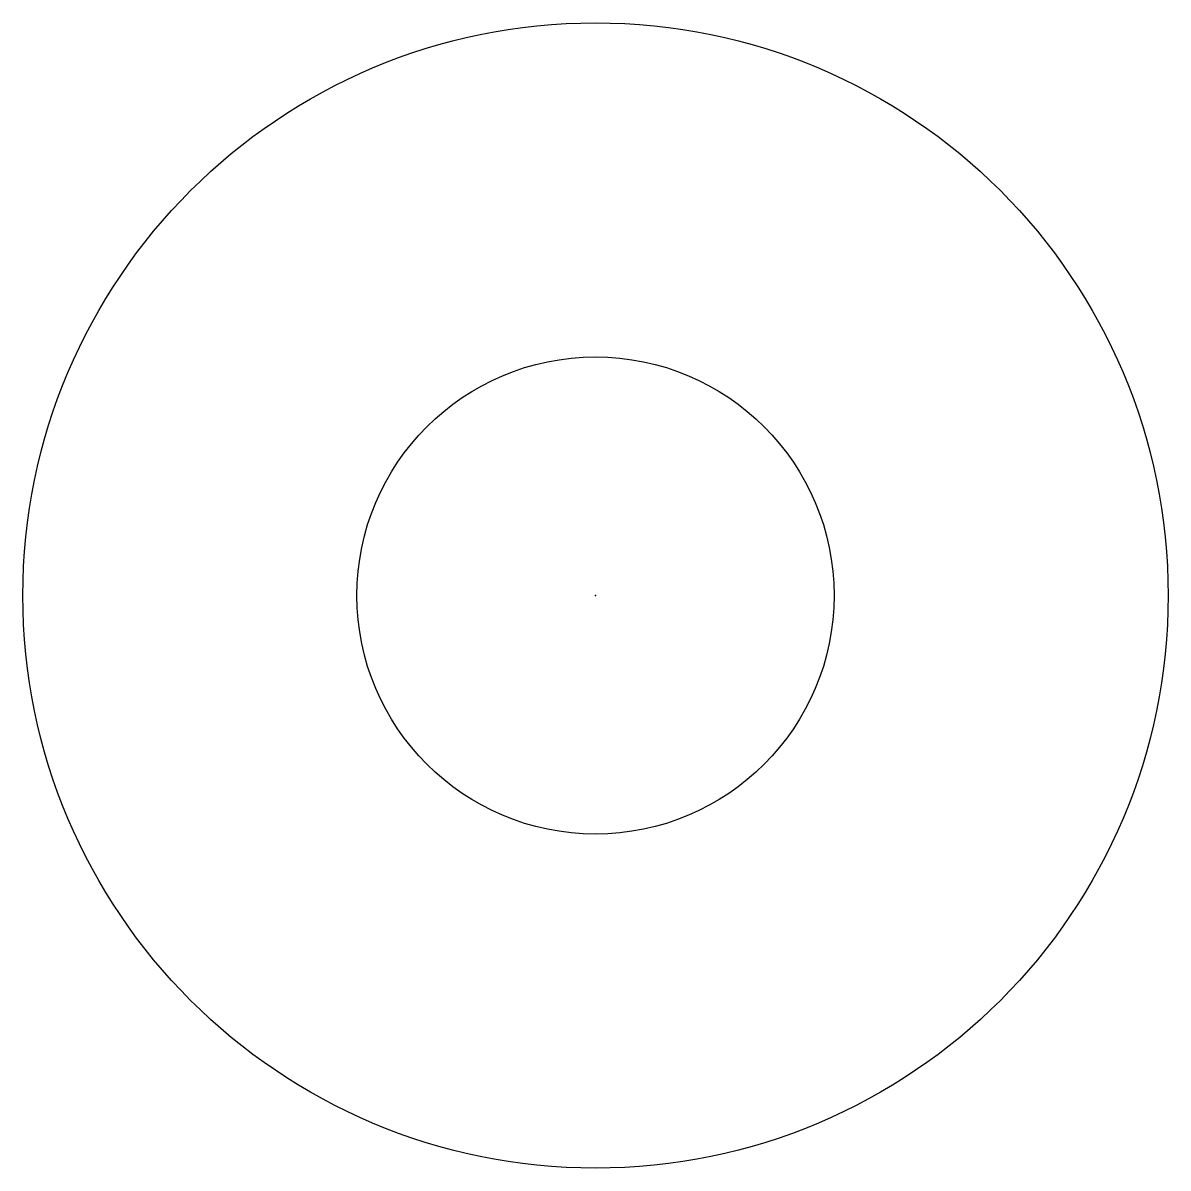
# Model space of a CAD drawing. Header units: inches. Extents: x -0.75 to 0.75, y -0.75 to 0.75.
import ezdxf

# ---------------------------------------------------------------- set-up
doc = ezdxf.new("R2010")
doc.units = ezdxf.units.IN
doc.layers.get('0').update_dxf_attribs({"linetype": 'CONTINUOUS'})

msp = doc.modelspace()

# ---------------------------------------------------------------- linework, layer by layer
for radius in [0.75, 0.3125]:
    msp.add_circle((0, 0), radius)
msp.add_point((0, 0))

doc.saveas('drawing.dxf')
